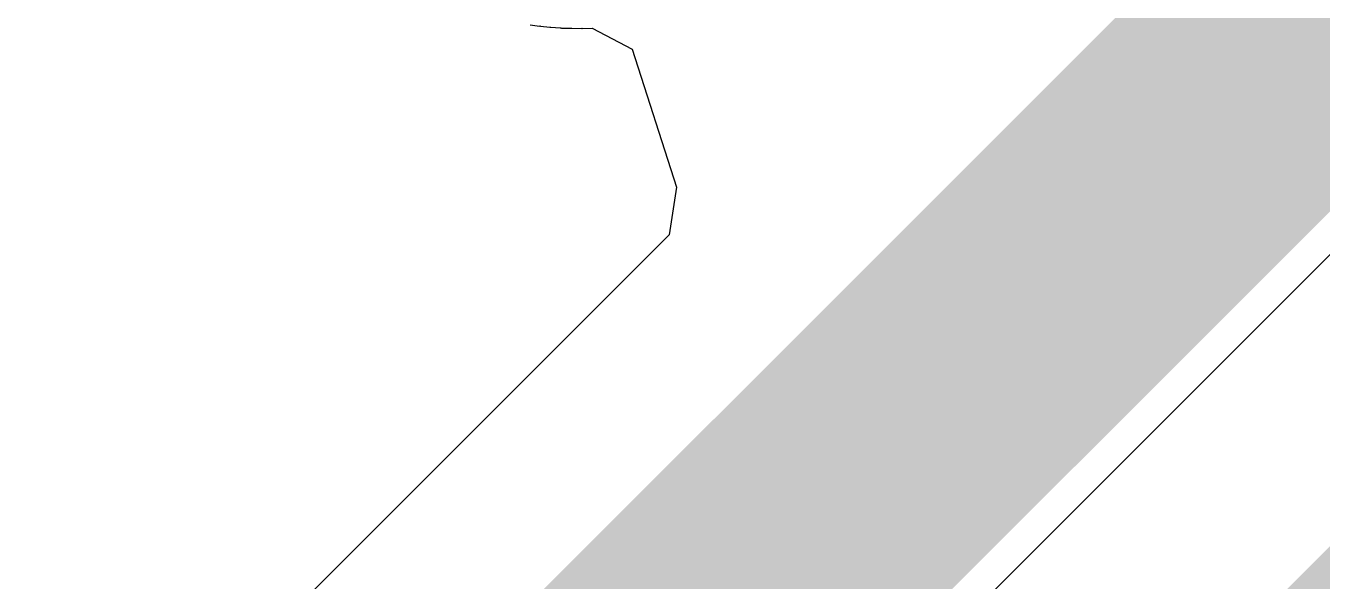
# Model space of a CAD drawing. Header units: inches. Extents: x -176 to 148, y -32 to 86.
# Drawn here: x 5.116 to 7.209, y -5.855 to -4.959 of the extents above; entities that cross this region are included whole.
import ezdxf

# ---------------------------------------------------------------- set-up
doc = ezdxf.new("R2010")
doc.units = ezdxf.units.IN
doc.layers.add('Bottom Layer', color=5, linetype='Continuous')
doc.layers.add('Top Layer', color=1, linetype='Continuous')

msp = doc.modelspace()

# ---------------------------------------------------------------- linework, layer by layer
at = {"layer": 'Bottom Layer'}
for points in [[(4.0052, -9.1948, 0.254, 0.254, 0), (8.832, -4.368, 0.254, 0.254, 0)], [(5.2789, -7.0211, 0.254, 0.254, 0), (7.6651, -4.6349, 0.254, 0.254, 0)]]:
    msp.add_lwpolyline(points, format="xyseb", dxfattribs=at)
at = {"layer": 'Top Layer'}
for p, q in [((3.6716, -8.8778), (7.7712, -4.7781)), ((5.9299, -4.9571), (5.9449, -4.9591)), ((5.9449, -4.9591), (5.9458, -4.9589)), ((5.9458, -4.9589), (5.9467, -4.9593)), ((5.9467, -4.9593), (5.9617, -4.9609)), ((5.9617, -4.9609), (5.9627, -4.9606)), ((5.9627, -4.9606), (5.9635, -4.961)), ((5.9635, -4.961), (5.9787, -4.9621)), ((5.9787, -4.9621), (5.9796, -4.9618)), ((5.9796, -4.9618), (5.9805, -4.9622)), ((5.9805, -4.9622), (5.9957, -4.9627)), ((5.9957, -4.9627), (5.9966, -4.9624)), ((5.9966, -4.9624), (5.9975, -4.9627)), ((5.9975, -4.9627), (6.0129, -4.9628)), ((6.0129, -4.9628), (6.0137, -4.9624)), ((6.0137, -4.9624), (6.0146, -4.9628)), ((6.0146, -4.9628), (6.03, -4.9623)), ((6.03, -4.9623), (6.0949, -4.9966)), ((6.0949, -4.9966), (6.1665, -5.2191)), ((6.1665, -5.2191), (6.1544, -5.2963)), ((6.1544, -5.2963), (2.9528, -8.4979))]:
    msp.add_line(p, q, dxfattribs=at)
msp.add_lwpolyline([(3.2275, -8.7725, 0.254, 0.254, 0), (7.4965, -4.5035, 0.254, 0.254, 0)], format="xyseb", dxfattribs=at)

doc.saveas('drawing.dxf')
